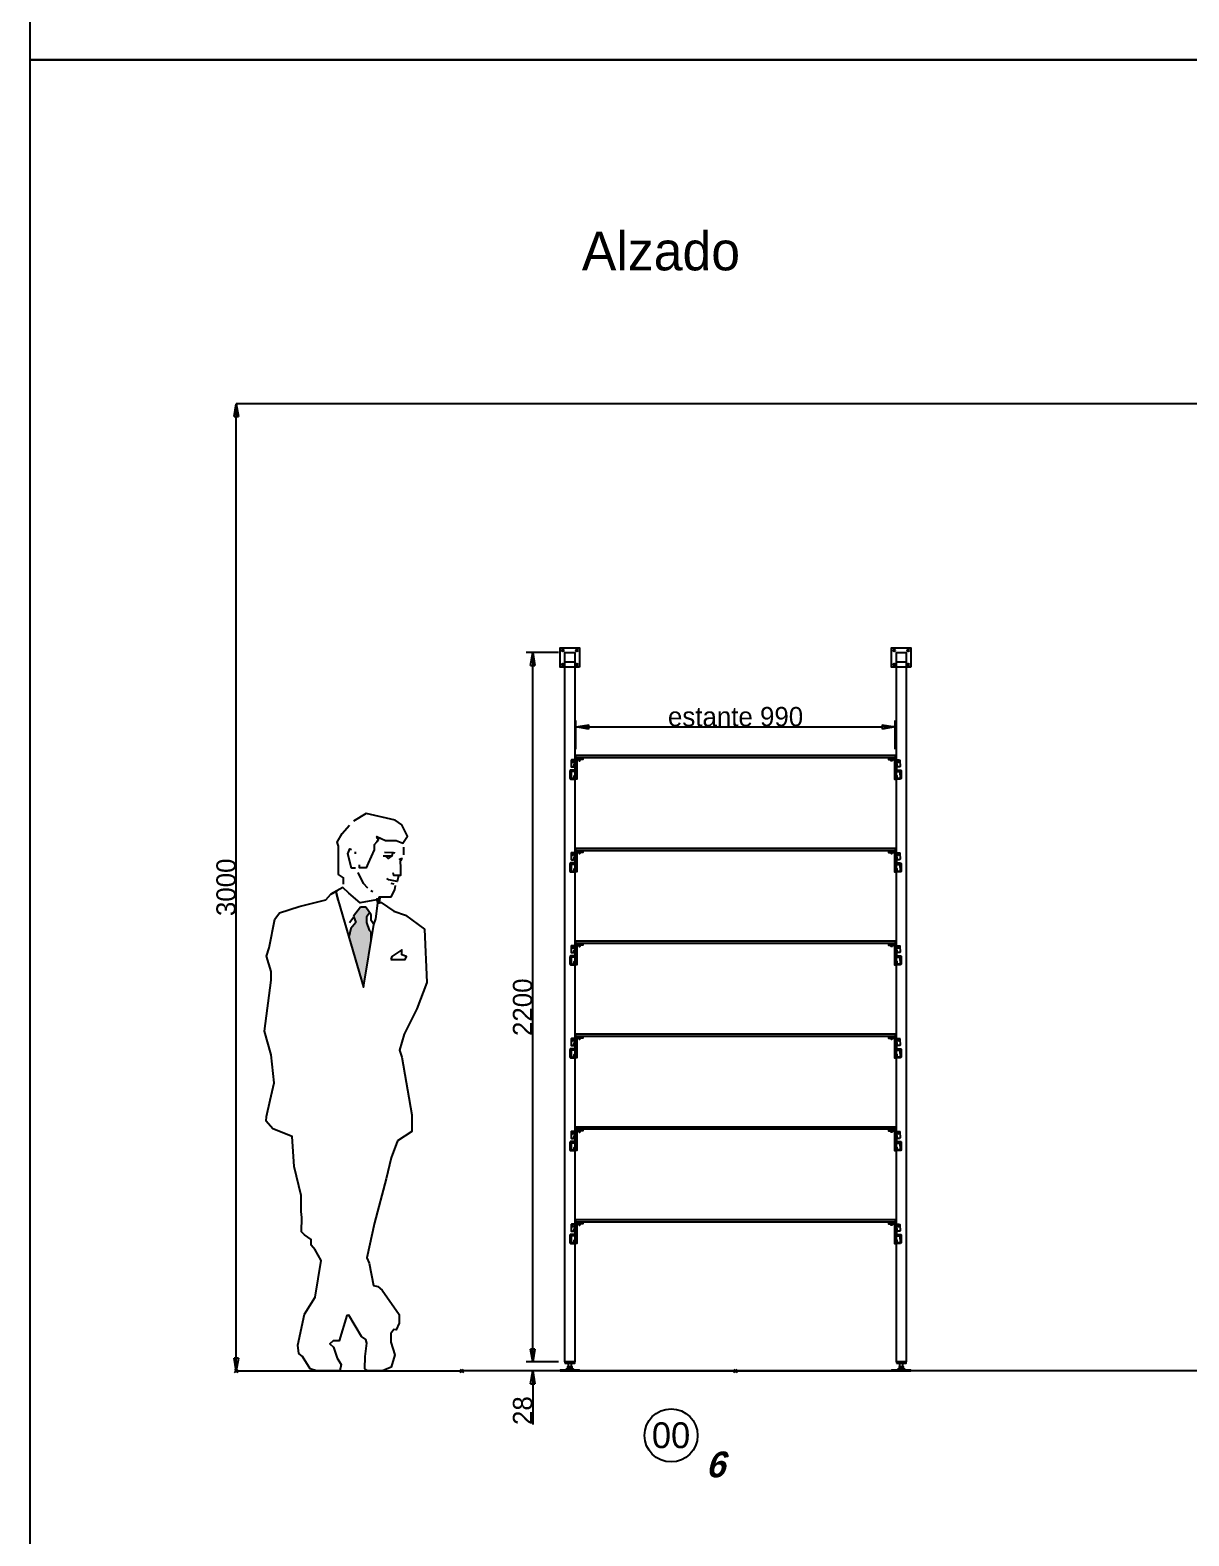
# Paper-space layout 'Jordi B.' of a CAD drawing. Header units: millimetres. Extents: x 23627 to 226976, y -18096 to 223844.
# Drawn here: x 131998 to 135592, y 124776 to 129447 of the extents above; entities that cross this region are included whole.
import ezdxf

# ---------------------------------------------------------------- set-up
doc = ezdxf.new("R2010")
doc.units = ezdxf.units.MM
doc.header["$PDMODE"] = 35
doc.header["$PDSIZE"] = 5
doc.layers.add('1001 concep color Blau Fosc', color=7, linetype='Continuous', true_color=0x003e84)
for name, color, linetype in [('Cotas bloques dinámicos PM espacio', 140, 'Continuous'), ('Linea Capa Color 0000 JB', 7, 'Continuous'), ('Linea Capa Color 0008 Gris JB', 8, 'Continuous'), ('Linea Capa Color 0012 Vermell JB', 12, 'Continuous'), ('Linea Capa Color 0140 Blau Vidre JB', 140, 'Continuous'), ('Linea Capa Color 0202 Lila Parets JB', 202, 'Continuous')]:
    doc.layers.add(name, color=color, linetype=linetype)
doc.styles.add('Jordi Ava', font='Avant Garde MEdium BT.ttf')
doc.styles.add('Jordi One Stroke', font='One Stronke Script LET Plain.ttf')
doc.styles.add('Stylus BT JB', font='stylu.ttf', dxfattribs={"oblique": 15})
doc.dimstyles.new('Jordi Ava 2015', dxfattribs={"dimtxt": 60, "dimasz": 40, "dimexe": 20, "dimexo": 20, "dimgap": 0.09, "dimtad": 1, "dimdec": 0, "dimzin": 0, "dimdsep": 46, "dimtxsty": 'Jordi Ava', "dimblk": 'CLOSED', "dimcen": 1.5, "dimclrd": 7, "dimclre": 7, "dimclrt": 256, "dimadec": 0, "dimazin": 0, "dimtfac": 0.05, "dimtdec": 0, "dimtofl": 0, "dimtmove": 0, "dimatfit": 3, "dimldrblk": 'CLOSED', "dimfxl": 90, "dimtolj": 1, "dimtzin": 0, "dimlwd": -1, "dimlwe": -1, "dimarcsym": 0})
doc.dimstyles.new('Jordi Ava Parets 2015', dxfattribs={"dimtxt": 60, "dimasz": 40, "dimexe": 20, "dimexo": 20, "dimgap": 0.09, "dimtad": 1, "dimdec": 0, "dimzin": 0, "dimdsep": 46, "dimtxsty": 'Jordi Ava', "dimblk": 'CLOSED', "dimcen": 1.5, "dimclrd": 7, "dimclre": 7, "dimclrt": 256, "dimadec": 0, "dimazin": 0, "dimtfac": 0.05, "dimtdec": 0, "dimtofl": 0, "dimtmove": 0, "dimatfit": 3, "dimldrblk": 'CLOSED', "dimfxl": 90, "dimtolj": 1, "dimtzin": 0, "dimlwd": -1, "dimlwe": -1, "dimarcsym": 0})

# ---------------------------------------------------------------- blocks, each defined once
blk = doc.blocks.new('_Closed')
at = {"color": 0, "linetype": 'ByBlock', "lineweight": -2}
for p, q in [((-1, 0.17), (0, 0)), ((-1, 0.17), (-1, -0.17)), ((0, 0), (-1, -0.17)), ((0, 0), (-1, 0))]:
    blk.add_line(p, q, dxfattribs=at)
blk = doc.blocks.new('*D1669')
at = {"layer": 'Defpoints', "color": 0, "ltscale": 10, "transparency": 16777216}
for p in [(82879.8, 104665.6), (82879.8, 104665.6), (82879.8, 101665.6)]:
    blk.add_point(p, dxfattribs=at)
at = {"layer": 'Linea Capa Color 0202 Lila Parets JB', "color": 7, "ltscale": 10, "transparency": 16777216}
blk.add_line((82879.8, 101705.6), (82879.8, 104625.6), dxfattribs=at)
at = {"layer": 'Linea Capa Color 0202 Lila Parets JB', "color": 7, "ltscale": 10, "transparency": 16777216, "xscale": 40, "yscale": 40, "zscale": 40}
for p, rotation in [((82879.8, 104665.6), 90), ((82879.8, 101665.6), 270)]:
    blk.add_blockref('_Closed', p, dxfattribs=dict(at, rotation=rotation))
at = {"layer": 'Linea Capa Color 0202 Lila Parets JB', "ltscale": 10, "transparency": 16777216, "insert": (82848.5, 103165.6), "char_height": 60, "attachment_point": 5, "rotation": 90, "style": 'Jordi Ava'}
blk.add_mtext('\\A1;3000', dxfattribs=at)
blk = doc.blocks.new('PM202307281029')
at = {"layer": 'Linea Capa Color 0008 Gris JB'}
h = blk.add_hatch(color=256, dxfattribs=at)
h.set_gradient(color1=(0, 127, 255), one_color=1, tint=1, name='INVCYLINDER')
h.paths.add_polyline_path([(349.2, 1345.3), (355.5, 1372.2), (371.4, 1391.2), (363.5, 1410.2), (385.6, 1438.7), (401.5, 1438.7), (413.7, 1421.3), (403.9, 1407), (403.9, 1391.2), (412.6, 1367.4), (418.1, 1360.8), (418.1, 1332.6), (394.4, 1190.3)])
at = {"layer": 'Linea Capa Color 0008 Gris JB', "linetype": 'Continuous'}
for p, q in [((309.6, 1484.7), (311.2, 1487.8)), ((315.9, 1459.3), (309.6, 1484.7)), ((385.6, 1438.7), (363.5, 1410.2)), ((363.5, 1410.2), (371.4, 1391.2)), ((401.5, 1438.7), (385.6, 1438.7)), ((418.1, 1415), (401.5, 1438.7)), ((418.1, 1397.5), (418.1, 1415)), ((355.5, 1372.2), (349.2, 1345.3)), ((371.4, 1391.2), (355.5, 1372.2)), ((426.8, 1384.9), (418.1, 1397.5))]:
    blk.add_line(p, q, dxfattribs=at)
for points in [[(445.8, 1652.6), (437.9, 1651), (436.3, 1657.3), (463.3, 1645.4), (496.5, 1645.4), (517.1, 1636.7), (531.4, 1658.9), (513.9, 1693.7), (493.4, 1708), (403.1, 1728.6), (363.5, 1704.8)], [(332.6, 1510), (332.6, 1529), (316.7, 1540.1), (317.1, 1581.3), (317.1, 1627.2), (312.8, 1639.9), (328.6, 1666.8), (350.8, 1692.2)], [(441.1, 1649.4), (436.3, 1641.5), (427.6, 1632), (427.6, 1616.1), (409.4, 1574.9), (403.1, 1559.9), (382.5, 1559.9), (382.5, 1570.2)], [(369.8, 1559.1), (357.1, 1559.1), (346, 1603.5), (352.4, 1619.3), (357.1, 1617.7)], [(369.8, 1603.5), (369.8, 1609.8)], [(455.3, 1597.1), (483.8, 1597.1), (485.4, 1606.6)], [(493.1, 1605.4), (487.6, 1606.5), (460.1, 1608.2)], [(479.1, 1595.5), (471.2, 1589.2), (461.7, 1597.1)], [(512.4, 1590.8), (510.8, 1582.9), (506, 1587.6), (515.5, 1590.8)], [(519.5, 1600.3), (519.5, 1624)], [(407.8, 1497.3), (395.1, 1511.6), (377.7, 1546.4)], [(485.8, 1546.2), (487.4, 1537.5), (510.9, 1537.5), (510.8, 1560.7), (509.2, 1581.9)], [(434.7, 1460.9), (384.1, 1451.4), (349.2, 1481.5), (330.2, 1498.9), (293.8, 1478.3)], [(439.5, 1456.1), (444.2, 1470.4), (480.7, 1470.4), (491.8, 1492.6), (493.6, 1505.7)], [(503.3, 1535.1), (499.2, 1517.9), (473.1, 1523.2), (467.1, 1527.1)], [(490.2, 1510), (480.7, 1511.6)], [(423.7, 1486.2), (417.3, 1489.4)], [(439.3, 1451), (439.5, 1453), (436.3, 1464.1), (442.1, 1464.1)], [(445.8, 1470.4), (444.2, 1456.1), (441.1, 1457.7)], [(365, 1407), (350.8, 1389.6)], [(413.7, 1421.3), (403.9, 1407), (403.9, 1391.2), (412.6, 1367.4), (420.5, 1357.9), (422.1, 1357.9)], [(426.8, 1384.9), (433.2, 1402.3)], [(418.1, 1332.6), (418.1, 1360.8)]]:
    blk.add_lwpolyline(points, dxfattribs=at)
at = {"layer": 'Linea Capa Color 0008 Gris JB'}
for points in [[(92.6, 775), (94.3, 789), (105.3, 840), (117.9, 893.8), (108.4, 980.9), (87.8, 1053.8), (108.4, 1212.2), (108.4, 1239.1), (94.2, 1286.7), (102.1, 1312), (119.5, 1400.7), (133.8, 1421.3), (195.6, 1440.3), (277.9, 1460.9), (293.8, 1478.3), (311.4, 1488.3), (309.6, 1484.7), (315.9, 1459.3), (394.4, 1190.3), (426.8, 1384.9), (433.2, 1402.3), (439.3, 1451), (449, 1453), (488.6, 1426), (525, 1413.4), (583.6, 1370.6), (591.6, 1204.3), (559.9, 1123.5), (520.3, 1044.3), (506, 995.2), (513.9, 973), (544.8, 794), (544.8, 742.1), (499.7, 713.2), (480.7, 661), (464.8, 596), (428.4, 459.8), (404.6, 350.5), (412.6, 334.7), (425.2, 265), (439.5, 261.8), (452.2, 250.7), (505.2, 174.7), (505.2, 147.8), (496.5, 127.2), (488.6, 128.7), (479.9, 116.1), (479.9, 89.1), (491.8, 49.5), (480.7, 11.5), (453.8, 0), (428.4, 0), (407.7, 0), (399.1, 6.8), (399.9, 44.8), (404.6, 86), (401.5, 97.1), (388.8, 106.6), (349.2, 173.1), (342.9, 171.5), (319.1, 93.1), (300.1, 93.1), (290.6, 84.4), (301.7, 73.3), (312.8, 40), (325.4, 20), (321.5, 0), (293.8, 0), (249.4, 0), (228.8, 6.8), (205.1, 44.8), (194, 54.3), (190.8, 79.6), (211.4, 176.3), (244.7, 228.5), (263.7, 342.6), (244.7, 375.8), (232.8, 390.1), (232.8, 407.5), (211.4, 421.8), (201.9, 431.3), (203.5, 475.6), (201.1, 494.6), (201.1, 543.8), (179.7, 634), (173.4, 727.5), (113.2, 751.3)], [(479.1, 1276.4), (494.9, 1276.4), (523.4, 1275.6), (528.2, 1285.1), (513.2, 1290.1), (513.2, 1305.7), (482.3, 1285.1)]]:
    blk.add_lwpolyline(points, close=True, dxfattribs=at)
at = {"layer": 'Linea Capa Color 0202 Lila Parets JB', "ltscale": 10}
blk.add_line((0, 0), (700, 0), dxfattribs=at)
for p in [(0, 0), (700, 0)]:
    blk.add_point(p, dxfattribs=at)
blk = doc.blocks.new('*D3323')
at = {"layer": 'Cotas bloques dinámicos PM espacio', "color": 7, "ltscale": 10, "transparency": 16777216}
for p, q in [((19, 1928.7), (19, 2017.6)), ((1009, 1928.7), (1009, 2017.6)), ((59, 1997.6), (969, 1997.6))]:
    blk.add_line(p, q, dxfattribs=at)
at = {"layer": 'Defpoints', "color": 0, "ltscale": 10, "transparency": 16777216}
for p in [(1009, 1997.6), (19, 1908.7), (1009, 1908.7)]:
    blk.add_point(p, dxfattribs=at)
at = {"layer": 'Cotas bloques dinámicos PM espacio', "color": 7, "ltscale": 10, "transparency": 16777216, "xscale": 40, "yscale": 40, "zscale": 40, "rotation": 180}
blk.add_blockref('_Closed', (19, 1997.6), dxfattribs=at)
at = {"layer": 'Cotas bloques dinámicos PM espacio', "color": 7, "ltscale": 10, "transparency": 16777216, "xscale": 40, "yscale": 40, "zscale": 40}
blk.add_blockref('_Closed', (1009, 1997.6), dxfattribs=at)
at = {"layer": 'Cotas bloques dinámicos PM espacio', "ltscale": 10, "transparency": 16777216, "insert": (514, 2028.9), "char_height": 60, "attachment_point": 5, "style": 'Jordi Ava'}
blk.add_mtext('\\A1;estante 990', dxfattribs=at)
blk = doc.blocks.new('PM202307281056')
at = {"layer": 'Linea Capa Color 0140 Blau Vidre JB', "ltscale": 10}
blk.add_lwpolyline([(4.9, 3), (-4.9, 3), (-4.9, 0), (-2.2, 0), (-2.2, -3.3, 1.39975), (2.3, -3.3), (2.3, 0), (4.9, 0)], format="xyb", close=True, dxfattribs=at)
blk.add_arc((0, 5.5), 5.5, 207.0463, 332.9537, dxfattribs=at)
blk = doc.blocks.new('*D3321')
at = {"layer": 'Cotas bloques dinámicos PM espacio', "color": 7, "ltscale": 10, "transparency": 16777216}
for p, q in [((-35, 2228), (-135, 2228)), ((-115, 68), (-115, 2188)), ((-35, 28), (-135, 28))]:
    blk.add_line(p, q, dxfattribs=at)
at = {"layer": 'Defpoints', "color": 0, "ltscale": 10, "transparency": 16777216}
for p in [(-115, 2228), (-15, 2228), (-15, 28)]:
    blk.add_point(p, dxfattribs=at)
at = {"layer": 'Cotas bloques dinámicos PM espacio', "color": 7, "ltscale": 10, "transparency": 16777216, "xscale": 40, "yscale": 40, "zscale": 40}
for p, rotation in [((-115, 2228), 90), ((-115, 28), 270)]:
    blk.add_blockref('_Closed', p, dxfattribs=dict(at, rotation=rotation))
at = {"layer": 'Cotas bloques dinámicos PM espacio', "ltscale": 10, "transparency": 16777216, "insert": (-146.2, 1128), "char_height": 60, "attachment_point": 5, "rotation": 90, "style": 'Jordi Ava'}
blk.add_mtext('\\A1;2200', dxfattribs=at)
blk = doc.blocks.new('*D3322')
at = {"layer": 'Cotas bloques dinámicos PM espacio', "color": 7, "ltscale": 10, "transparency": 16777216}
for p, q in [((-115, 68), (-115, 108)), ((-35, 28), (-135, 28)), ((-50, 0), (-135, 0)), ((-115, -40), (-115, -166.1))]:
    blk.add_line(p, q, dxfattribs=at)
at = {"layer": 'Defpoints', "color": 0, "ltscale": 10, "transparency": 16777216}
for p in [(-15, 28), (-115, 0), (-30, 0)]:
    blk.add_point(p, dxfattribs=at)
at = {"layer": 'Cotas bloques dinámicos PM espacio', "color": 7, "ltscale": 10, "transparency": 16777216, "xscale": 40, "yscale": 40, "zscale": 40}
for p, rotation in [((-115, 28), 270), ((-115, 0), 90)]:
    blk.add_blockref('_Closed', p, dxfattribs=dict(at, rotation=rotation))
at = {"layer": 'Cotas bloques dinámicos PM espacio', "ltscale": 10, "transparency": 16777216, "insert": (-146.2, -123.1), "char_height": 60, "attachment_point": 5, "rotation": 90, "style": 'Jordi Ava'}
blk.add_mtext('\\A1;28', dxfattribs=at)
blk = doc.blocks.new('PM202309291349')
at = {"layer": 'Linea Capa Color 0012 Vermell JB', "ltscale": 50}
blk.add_point((2187.8, -4066.4), dxfattribs=at)
at = {"layer": 'Linea Capa Color 0202 Lila Parets JB', "ltscale": 10}
for p, q in [((7207.8, -1066.4), (639.3, -1066.4)), ((7207.8, -4066.4), (1339.3, -4066.4))]:
    blk.add_line(p, q, dxfattribs=at)
blk.add_lwpolyline([(0, 0), (7902.9, 0), (7902.9, -7171.6), (0, -7171.6)], close=True, dxfattribs=at)
at = {"ltscale": 10}
blk.add_blockref('PM202307281029', (639.3, -4066.4), dxfattribs=at)
at = {"layer": '1001 concep color Blau Fosc', "ltscale": 10, "insert": (1711.2, -532.9), "char_height": 120, "width": 2264.786, "attachment_point": 1, "style": 'Jordi Ava'}
blk.add_mtext('Alzado', dxfattribs=at)
at = {"layer": 'Linea Capa Color 0202 Lila Parets JB', "ltscale": 10}
dim = blk.add_linear_dim(base=(639.3, -1066.4), p1=(639.3, -4066.4), p2=(639.3, -1066.4), angle=90, dimstyle='Jordi Ava Parets 2015', dxfattribs=at)
dim.commit()
dim.dimension.update_dxf_attribs({"geometry": '*D1669', "text_midpoint": (608, -2566.4), "insert": (-82240.5, -105732)})
blk = doc.blocks.new('*U3320')
at = {"layer": 'Linea Capa Color 0000 JB', "ltscale": 50}
h = blk.add_hatch(color=256, dxfattribs=at)
h.dxf.hatch_style = 1
h.set_gradient(color1=(0, 191, 255), one_color=1, tint=1, name='SPHERICAL')
h.paths.add_polyline_path([(20, 1901.7), (19, 1902.7), (19, 1908.7), (20, 1909.7), (1008, 1909.7), (1009, 1908.7), (1009, 1902.7), (1008, 1901.7)])
h = blk.add_hatch(color=256, dxfattribs=at)
h.dxf.hatch_style = 1
h.set_gradient(color1=(0, 191, 255), one_color=1, tint=1, name='SPHERICAL')
h.paths.add_polyline_path([(20, 1613.6), (19, 1614.6), (19, 1620.6), (20, 1621.6), (1008, 1621.6), (1009, 1620.6), (1009, 1614.6), (1008, 1613.6)])
h = blk.add_hatch(color=256, dxfattribs=at)
h.dxf.hatch_style = 1
h.set_gradient(color1=(0, 191, 255), one_color=1, tint=1, name='SPHERICAL')
h.paths.add_polyline_path([(20, 1325.6), (19, 1326.6), (19, 1332.6), (20, 1333.6), (1008, 1333.6), (1009, 1332.6), (1009, 1326.6), (1008, 1325.6)])
h = blk.add_hatch(color=256, dxfattribs=at)
h.dxf.hatch_style = 1
h.set_gradient(color1=(0, 191, 255), one_color=1, tint=1, name='SPHERICAL')
h.paths.add_polyline_path([(20, 1037.6), (19, 1038.6), (19, 1044.6), (20, 1045.6), (1008, 1045.6), (1009, 1044.6), (1009, 1038.6), (1008, 1037.6)])
h = blk.add_hatch(color=256, dxfattribs=at)
h.dxf.hatch_style = 1
h.set_gradient(color1=(0, 191, 255), one_color=1, tint=1, name='SPHERICAL')
h.paths.add_polyline_path([(20, 749.5), (19, 750.5), (19, 756.5), (20, 757.5), (1008, 757.5), (1009, 756.5), (1009, 750.5), (1008, 749.5)])
h = blk.add_hatch(color=256, dxfattribs=at)
h.dxf.hatch_style = 1
h.set_gradient(color1=(0, 191, 255), one_color=1, tint=1, name='SPHERICAL')
h.paths.add_polyline_path([(20, 461.5), (19, 462.5), (19, 468.5), (20, 469.5), (1008, 469.5), (1009, 468.5), (1009, 462.5), (1008, 461.5)])
at = {"layer": 'Cotas bloques dinámicos PM espacio', "ltscale": 10}
blk.add_circle((314, -200), 82.4, dxfattribs=at)
at = {"layer": 'Linea Capa Color 0000 JB', "ltscale": 10}
for p, q in [((30, 1898.7), (30, 1896.4)), ((997.9, 1898.7), (997.9, 1896.4)), ((30, 1610.6), (30, 1608.4)), ((997.9, 1610.6), (997.9, 1608.4)), ((30, 1322.6), (30, 1320.3)), ((997.9, 1322.6), (997.9, 1320.3)), ((30, 1034.5), (30, 1032.3)), ((997.9, 1034.5), (997.9, 1032.3)), ((30, 746.5), (30, 744.2)), ((997.9, 746.5), (997.9, 744.2)), ((30, 458.5), (30, 456.2)), ((997.9, 458.5), (997.9, 456.2))]:
    blk.add_line(p, q, dxfattribs=at)
for points in [[(30, 2183), (-30, 2183), (-30, 2243), (30, 2243)], [(1057.9, 2183), (997.9, 2183), (997.9, 2243), (1057.9, 2243)], [(-15, 2228), (15, 2228), (15, 28), (-15, 28)], [(15, 2198), (-15, 2198), (-15, 2228), (15, 2228)], [(1012.9, 2228), (1042.9, 2228), (1042.9, 28), (1012.9, 28)], [(1042.9, 2198), (1012.9, 2198), (1012.9, 2228), (1042.9, 2228)], [(-30, 0), (30, 0), (30, 2.5), (-30, 2.5)], [(-15, 24), (15, 24), (15, 28), (-15, 28)], [(7, 9), (-7, 9), (-15, 2.5), (15, 2.5)], [(-7, 9), (7, 9), (7, 13), (-7, 13)], [(5, 13), (5, 24), (-5, 24), (-5, 13)], [(997.9, 0), (1057.9, 0), (1057.9, 2.5), (997.9, 2.5)], [(1012.9, 24), (1042.9, 24), (1042.9, 28), (1012.9, 28)], [(1034.9, 9), (1020.9, 9), (1012.9, 2.5), (1042.9, 2.5)], [(1020.9, 9), (1034.9, 9), (1034.9, 13), (1020.9, 13)], [(1032.9, 13), (1032.9, 24), (1022.9, 24), (1022.9, 13)]]:
    blk.add_lwpolyline(points, close=True, dxfattribs=at)
for points in [[(19, 1893.8, -0.02839), (19, 1894.4), (19, 1894.9), (5.4, 1894.9, 0.41743), (4, 1893.4), (4, 1875, 0.410045), (5.5, 1873.4, 0.007888), (11.1, 1873.4, 0.383491), (12.6, 1874.8), (13.3, 1881.4), (15, 1881.4), (15, 1863.6), (19, 1863.6)], [(19, 1835.7), (19, 1893.8, -0.428586), (24, 1898.7), (40, 1898.7), (40, 1896.4), (24, 1896.4, 0.414041), (21.5, 1893.8), (21.5, 1835.7)], [(1009, 1835.7), (1009, 1893.8, 0.428586), (1004, 1898.7), (987.9, 1898.7), (987.9, 1896.4), (1004, 1896.4, -0.414041), (1006.4, 1893.8), (1006.4, 1835.7)], [(1009, 1893.8, 0.02839), (1009, 1894.4), (1009, 1894.9), (1022.5, 1894.9, -0.41743), (1023.9, 1893.4), (1024, 1875, -0.410045), (1022.5, 1873.4, -0.007888), (1016.9, 1873.4, -0.383491), (1015.4, 1874.8), (1014.7, 1881.4), (1012.9, 1881.4), (1012.9, 1863.6), (1009, 1863.6)], [(19, 1863.6), (2.4, 1863.6, 0.419238), (0.4, 1861.5), (0.4, 1837.4, 0.381921), (2.4, 1835.7), (19, 1835.7)], [(19, 1863.6), (15, 1863.6), (15, 1858.9), (5.4, 1858.9, 0.41743), (4, 1857.4), (4, 1838.9, 0.410045), (5.5, 1837.4, 0.007888), (11.1, 1837.4, 0.383491), (12.6, 1838.8), (13.3, 1845.4), (15, 1845.4), (15, 1837.4), (19, 1837.4)], [(1009, 1863.6), (1012.9, 1863.6), (1012.9, 1858.9), (1022.5, 1858.9, -0.41743), (1023.9, 1857.4), (1024, 1838.9, -0.410045), (1022.5, 1837.4, -0.007888), (1016.9, 1837.4, -0.383491), (1015.4, 1838.8), (1014.7, 1845.4), (1012.9, 1845.4), (1012.9, 1837.4), (1009, 1837.4)], [(1009, 1863.6), (1025.5, 1863.6, -0.419238), (1027.5, 1861.5), (1027.5, 1837.4, -0.381921), (1025.5, 1835.7), (1009, 1835.7)], [(19, 1605.8, -0.02839), (19, 1606.4), (19, 1606.9), (5.4, 1606.9, 0.41743), (4, 1605.4), (4, 1586.9, 0.410045), (5.5, 1585.4, 0.007888), (11.1, 1585.4, 0.383491), (12.6, 1586.8), (13.3, 1593.4), (15, 1593.4), (15, 1575.5), (19, 1575.5)], [(19, 1547.6), (19, 1605.8, -0.428586), (24, 1610.6), (40, 1610.6), (40, 1608.4), (24, 1608.4, 0.414041), (21.5, 1605.8), (21.5, 1547.6)], [(1009, 1547.6), (1009, 1605.8, 0.428586), (1004, 1610.6), (987.9, 1610.6), (987.9, 1608.4), (1004, 1608.4, -0.414041), (1006.4, 1605.8), (1006.4, 1547.6)], [(1009, 1605.8, 0.02839), (1009, 1606.4), (1009, 1606.9), (1022.5, 1606.9, -0.41743), (1023.9, 1605.4), (1024, 1586.9, -0.410045), (1022.5, 1585.4, -0.007888), (1016.9, 1585.4, -0.383491), (1015.4, 1586.8), (1014.7, 1593.4), (1012.9, 1593.4), (1012.9, 1575.5), (1009, 1575.5)], [(19, 1575.5), (2.4, 1575.5, 0.419238), (0.4, 1573.5), (0.4, 1549.4, 0.381921), (2.4, 1547.6), (19, 1547.6)], [(19, 1575.5), (15, 1575.5), (15, 1570.9), (5.4, 1570.9, 0.41743), (4, 1569.4), (4, 1550.9, 0.410045), (5.5, 1549.4, 0.007888), (11.1, 1549.4, 0.383491), (12.6, 1550.8), (13.3, 1557.4), (15, 1557.4), (15, 1549.4), (19, 1549.4)], [(1009, 1575.5), (1012.9, 1575.5), (1012.9, 1570.9), (1022.5, 1570.9, -0.41743), (1023.9, 1569.4), (1024, 1550.9, -0.410045), (1022.5, 1549.4, -0.007888), (1016.9, 1549.4, -0.383491), (1015.4, 1550.8), (1014.7, 1557.4), (1012.9, 1557.4), (1012.9, 1549.4), (1009, 1549.4)], [(1009, 1575.5), (1025.5, 1575.5, -0.419238), (1027.5, 1573.5), (1027.5, 1549.4, -0.381921), (1025.5, 1547.6), (1009, 1547.6)], [(19, 1317.8, -0.02839), (19, 1318.3), (19, 1318.9), (5.4, 1318.9, 0.41743), (4, 1317.4), (4, 1298.9, 0.410045), (5.5, 1297.4, 0.007888), (11.1, 1297.4, 0.383491), (12.6, 1298.8), (13.3, 1305.4), (15, 1305.4), (15, 1287.5), (19, 1287.5)], [(19, 1259.6), (19, 1317.8, -0.428586), (24, 1322.6), (40, 1322.6), (40, 1320.3), (24, 1320.3, 0.414041), (21.5, 1317.8), (21.5, 1259.6)], [(1009, 1259.6), (1009, 1317.8, 0.428586), (1004, 1322.6), (987.9, 1322.6), (987.9, 1320.3), (1004, 1320.3, -0.414041), (1006.4, 1317.8), (1006.4, 1259.6)], [(1009, 1317.8, 0.02839), (1009, 1318.3), (1009, 1318.9), (1022.5, 1318.9, -0.41743), (1023.9, 1317.4), (1024, 1298.9, -0.410045), (1022.5, 1297.4, -0.007888), (1016.9, 1297.4, -0.383491), (1015.4, 1298.8), (1014.7, 1305.4), (1012.9, 1305.4), (1012.9, 1287.5), (1009, 1287.5)], [(19, 1287.5), (2.4, 1287.5, 0.419238), (0.4, 1285.4), (0.4, 1261.4, 0.381921), (2.4, 1259.6), (19, 1259.6)], [(19, 1287.5), (15, 1287.5), (15, 1282.9), (5.4, 1282.9, 0.41743), (4, 1281.4), (4, 1262.9, 0.410045), (5.5, 1261.4, 0.007888), (11.1, 1261.4, 0.383491), (12.6, 1262.7), (13.3, 1269.4), (15, 1269.4), (15, 1261.4), (19, 1261.4)], [(1009, 1287.5), (1012.9, 1287.5), (1012.9, 1282.9), (1022.5, 1282.9, -0.41743), (1023.9, 1281.4), (1024, 1262.9, -0.410045), (1022.5, 1261.4, -0.007888), (1016.9, 1261.4, -0.383491), (1015.4, 1262.7), (1014.7, 1269.4), (1012.9, 1269.4), (1012.9, 1261.4), (1009, 1261.4)], [(1009, 1287.5), (1025.5, 1287.5, -0.419238), (1027.5, 1285.4), (1027.5, 1261.4, -0.381921), (1025.5, 1259.6), (1009, 1259.6)], [(19, 1029.7, -0.02839), (19, 1030.3), (19, 1030.8), (5.4, 1030.8, 0.41743), (4, 1029.3), (4, 1010.8, 0.410045), (5.5, 1009.3, 0.007888), (11.1, 1009.3, 0.383491), (12.6, 1010.7), (13.3, 1017.3), (15, 1017.3), (15, 999.4), (19, 999.4)], [(19, 971.5), (19, 1029.7, -0.428586), (24, 1034.5), (40, 1034.5), (40, 1032.3), (24, 1032.3, 0.414041), (21.5, 1029.7), (21.5, 971.5)], [(1009, 971.5), (1009, 1029.7, 0.428586), (1004, 1034.5), (987.9, 1034.5), (987.9, 1032.3), (1004, 1032.3, -0.414041), (1006.4, 1029.7), (1006.4, 971.5)], [(1009, 1029.7, 0.02839), (1009, 1030.3), (1009, 1030.8), (1022.5, 1030.8, -0.41743), (1023.9, 1029.3), (1024, 1010.8, -0.410045), (1022.5, 1009.3, -0.007888), (1016.9, 1009.3, -0.383491), (1015.4, 1010.7), (1014.7, 1017.3), (1012.9, 1017.3), (1012.9, 999.4), (1009, 999.4)], [(19, 999.4), (2.4, 999.4, 0.419238), (0.4, 997.4), (0.4, 973.3, 0.381921), (2.4, 971.5), (19, 971.5)], [(19, 999.4), (15, 999.4), (15, 994.8), (5.4, 994.8, 0.41743), (4, 993.3), (4, 974.8, 0.410045), (5.5, 973.3, 0.007888), (11.1, 973.3, 0.383491), (12.6, 974.7), (13.3, 981.3), (15, 981.3), (15, 973.3), (19, 973.3)], [(1009, 999.4), (1012.9, 999.4), (1012.9, 994.8), (1022.5, 994.8, -0.41743), (1023.9, 993.3), (1024, 974.8, -0.410045), (1022.5, 973.3, -0.007888), (1016.9, 973.3, -0.383491), (1015.4, 974.7), (1014.7, 981.3), (1012.9, 981.3), (1012.9, 973.3), (1009, 973.3)], [(1009, 999.4), (1025.5, 999.4, -0.419238), (1027.5, 997.4), (1027.5, 973.3, -0.381921), (1025.5, 971.5), (1009, 971.5)], [(19, 711.4), (2.4, 711.4, 0.419238), (0.4, 709.4), (0.4, 685.3, 0.381921), (2.4, 683.5), (19, 683.5)], [(19, 741.7, -0.02839), (19, 742.2), (19, 742.8), (5.4, 742.8, 0.41743), (4, 741.3), (4, 722.8, 0.410045), (5.5, 721.3, 0.007888), (11.1, 721.3, 0.383491), (12.6, 722.7), (13.3, 729.3), (15, 729.3), (15, 711.4), (19, 711.4)], [(19, 711.4), (15, 711.4), (15, 706.8), (5.4, 706.8, 0.41743), (4, 705.3), (4, 686.8, 0.410045), (5.5, 685.3, 0.007888), (11.1, 685.3, 0.383491), (12.6, 686.7), (13.3, 693.3), (15, 693.3), (15, 685.3), (19, 685.3)], [(19, 683.5), (19, 741.7, -0.428586), (24, 746.5), (40, 746.5), (40, 744.2), (24, 744.2, 0.414041), (21.5, 741.7), (21.5, 683.5)], [(1009, 683.5), (1009, 741.7, 0.428586), (1004, 746.5), (987.9, 746.5), (987.9, 744.2), (1004, 744.2, -0.414041), (1006.4, 741.7), (1006.4, 683.5)], [(1009, 741.7, 0.02839), (1009, 742.2), (1009, 742.8), (1022.5, 742.8, -0.41743), (1023.9, 741.3), (1024, 722.8, -0.410045), (1022.5, 721.3, -0.007888), (1016.9, 721.3, -0.383491), (1015.4, 722.7), (1014.7, 729.3), (1012.9, 729.3), (1012.9, 711.4), (1009, 711.4)], [(1009, 711.4), (1012.9, 711.4), (1012.9, 706.8), (1022.5, 706.8, -0.41743), (1023.9, 705.3), (1024, 686.8, -0.410045), (1022.5, 685.3, -0.007888), (1016.9, 685.3, -0.383491), (1015.4, 686.7), (1014.7, 693.3), (1012.9, 693.3), (1012.9, 685.3), (1009, 685.3)], [(1009, 711.4), (1025.5, 711.4, -0.419238), (1027.5, 709.4), (1027.5, 685.3, -0.381921), (1025.5, 683.5), (1009, 683.5)], [(19, 423.4), (2.4, 423.4, 0.419238), (0.4, 421.3), (0.4, 397.2, 0.381921), (2.4, 395.5), (19, 395.5)], [(19, 453.6, -0.02839), (19, 454.2), (19, 454.7), (5.4, 454.7, 0.41743), (4, 453.2), (4, 434.8, 0.410045), (5.5, 433.2, 0.007888), (11.1, 433.2, 0.383491), (12.6, 434.6), (13.3, 441.2), (15, 441.2), (15, 423.4), (19, 423.4)], [(19, 423.4), (15, 423.4), (15, 418.7), (5.4, 418.7, 0.41743), (4, 417.2), (4, 398.7, 0.410045), (5.5, 397.2, 0.007888), (11.1, 397.2, 0.383491), (12.6, 398.6), (13.3, 405.2), (15, 405.2), (15, 397.2), (19, 397.2)], [(19, 395.5), (19, 453.6, -0.428586), (24, 458.5), (40, 458.5), (40, 456.2), (24, 456.2, 0.414041), (21.5, 453.6), (21.5, 395.5)], [(1009, 395.5), (1009, 453.6, 0.428586), (1004, 458.5), (987.9, 458.5), (987.9, 456.2), (1004, 456.2, -0.414041), (1006.4, 453.6), (1006.4, 395.5)], [(1009, 453.6, 0.02839), (1009, 454.2), (1009, 454.7), (1022.5, 454.7, -0.41743), (1023.9, 453.2), (1024, 434.8, -0.410045), (1022.5, 433.2, -0.007888), (1016.9, 433.2, -0.383491), (1015.4, 434.6), (1014.7, 441.2), (1012.9, 441.2), (1012.9, 423.4), (1009, 423.4)], [(1009, 423.4), (1012.9, 423.4), (1012.9, 418.7), (1022.5, 418.7, -0.41743), (1023.9, 417.2), (1024, 398.7, -0.410045), (1022.5, 397.2, -0.007888), (1016.9, 397.2, -0.383491), (1015.4, 398.6), (1014.7, 405.2), (1012.9, 405.2), (1012.9, 397.2), (1009, 397.2)], [(1009, 423.4), (1025.5, 423.4, -0.419238), (1027.5, 421.3), (1027.5, 397.2, -0.381921), (1025.5, 395.5), (1009, 395.5)]]:
    blk.add_lwpolyline(points, format="xyb", close=True, dxfattribs=at)
for centre, radius in [((-21.6, 2234.6), 3), ((21.6, 2234.6), 3), ((1006.3, 2234.6), 3), ((1049.6, 2234.6), 3), ((-21.6, 2191.4), 3), ((21.6, 2191.4), 3), ((1006.3, 2191.4), 3), ((1049.6, 2191.4), 3), ((9.9, 1889.1), 2.26), ((1018, 1889.1), 2.26), ((9.9, 1601.1), 2.26), ((1018, 1601.1), 2.26), ((9.9, 1313), 2.26), ((1018, 1313), 2.26), ((9.9, 1025), 2.26), ((1018, 1025), 2.26), ((9.9, 736.9), 2.26), ((1018, 736.9), 2.26), ((9.9, 448.9), 2.26), ((1018, 448.9), 2.26)]:
    blk.add_circle(centre, radius, dxfattribs=at)
at = {"layer": 'Linea Capa Color 0140 Blau Vidre JB', "lineweight": -3}
for points in [[(20, 1901.7), (19, 1902.7), (19, 1908.7), (20, 1909.7), (1008, 1909.7), (1009, 1908.7), (1009, 1902.7), (1008, 1901.7)], [(20, 1613.6), (19, 1614.6), (19, 1620.6), (20, 1621.6), (1008, 1621.6), (1009, 1620.6), (1009, 1614.6), (1008, 1613.6)], [(20, 1325.6), (19, 1326.6), (19, 1332.6), (20, 1333.6), (1008, 1333.6), (1009, 1332.6), (1009, 1326.6), (1008, 1325.6)], [(20, 1037.6), (19, 1038.6), (19, 1044.6), (20, 1045.6), (1008, 1045.6), (1009, 1044.6), (1009, 1038.6), (1008, 1037.6)], [(20, 749.5), (19, 750.5), (19, 756.5), (20, 757.5), (1008, 757.5), (1009, 756.5), (1009, 750.5), (1008, 749.5)], [(20, 461.5), (19, 462.5), (19, 468.5), (20, 469.5), (1008, 469.5), (1009, 468.5), (1009, 462.5), (1008, 461.5)]]:
    blk.add_lwpolyline(points, close=True, dxfattribs=at)
at = {"layer": 'Linea Capa Color 0202 Lila Parets JB', "ltscale": 50}
blk.add_line((0, 0), (1027.9, 0), dxfattribs=at)
at = {"layer": 'Linea Capa Color 0000 JB', "ltscale": 50}
for p in [(30, 1898.7), (30, 1610.6), (30, 1322.6), (30, 1034.5), (30, 746.5), (30, 458.5)]:
    blk.add_blockref('PM202307281056', p, dxfattribs=at)
at = {"layer": 'Linea Capa Color 0000 JB', "ltscale": 50, "xscale": -1}
for p in [(997.9, 1898.7), (997.9, 1610.6), (997.9, 1322.6), (997.9, 1034.5), (997.9, 746.5), (997.9, 458.5)]:
    blk.add_blockref('PM202307281056', p, dxfattribs=at)
at = {"layer": 'Cotas bloques dinámicos PM espacio', "ltscale": 10, "insert": (422.1, -250), "char_height": 80, "width": 102.993, "attachment_point": 1, "style": 'Stylus BT JB'}
blk.add_mtext('{\\fStylus BT|b1|i0|c0|p34;\\C140;6}', dxfattribs=at)
at = {"layer": 'Cotas bloques dinámicos PM espacio', "ltscale": 10}
for base, p2, picture, middle in [((-115, 2228), (-15, 2228), '*D3321', (-146.2, 1128)), ((-115, 0), (-30, 0), '*D3322', (-146.2, -123.1))]:
    dim = blk.add_linear_dim(base=base, p1=(-15, 28), p2=p2, angle=90, dimstyle='Jordi Ava 2015', dxfattribs=at)
    dim.commit()
    dim.dimension.update_dxf_attribs({"geometry": picture, "text_midpoint": middle})
dim = blk.add_linear_dim(base=(1009, 1997.6), p1=(19, 1908.7), p2=(1009, 1908.7), text='estante <>', dimstyle='Jordi Ava 2015', dxfattribs=at)
dim.commit()
dim.dimension.update_dxf_attribs({"geometry": '*D3323', "text_midpoint": (514, 2028.9)})
blk = doc.blocks.new('PM202310051223')
at = {"layer": 'Linea Capa Color 0000 JB'}
blk.add_blockref('*U3320', (0, 0), dxfattribs=at)
blk = doc.blocks.new('*U2481')
at = {"layer": 'Linea Capa Color 0000 JB'}
blk.add_blockref('PM202310051223', (0, 0), dxfattribs=at)

psp = doc.layouts.new('Jordi B.')

# ---------------------------------------------------------------- linework, layer by layer
at = {"layer": 'Linea Capa Color 0202 Lila Parets JB', "ltscale": 10}
psp.add_lwpolyline([(131998.3, 133994), (139901.3, 133994), (139901.3, 129354.4), (131998.3, 129354.4)], close=True, dxfattribs=at)

# ---------------------------------------------------------------- block references
at = {"layer": 'Linea Capa Color 0000 JB'}
for name, p in [('PM202309291349', (131998.3, 129354.4)), ('*U2481', (133672.2, 125288))]:
    psp.add_blockref(name, p, dxfattribs=at)

# ---------------------------------------------------------------- texts
at = {"layer": 'Cotas bloques dinámicos PM espacio', "insert": (133986.1, 125088), "char_height": 80, "width": 400, "attachment_point": 5, "style": 'Jordi One Stroke'}
psp.add_mtext('00', dxfattribs=at)

doc.saveas('drawing.dxf')
